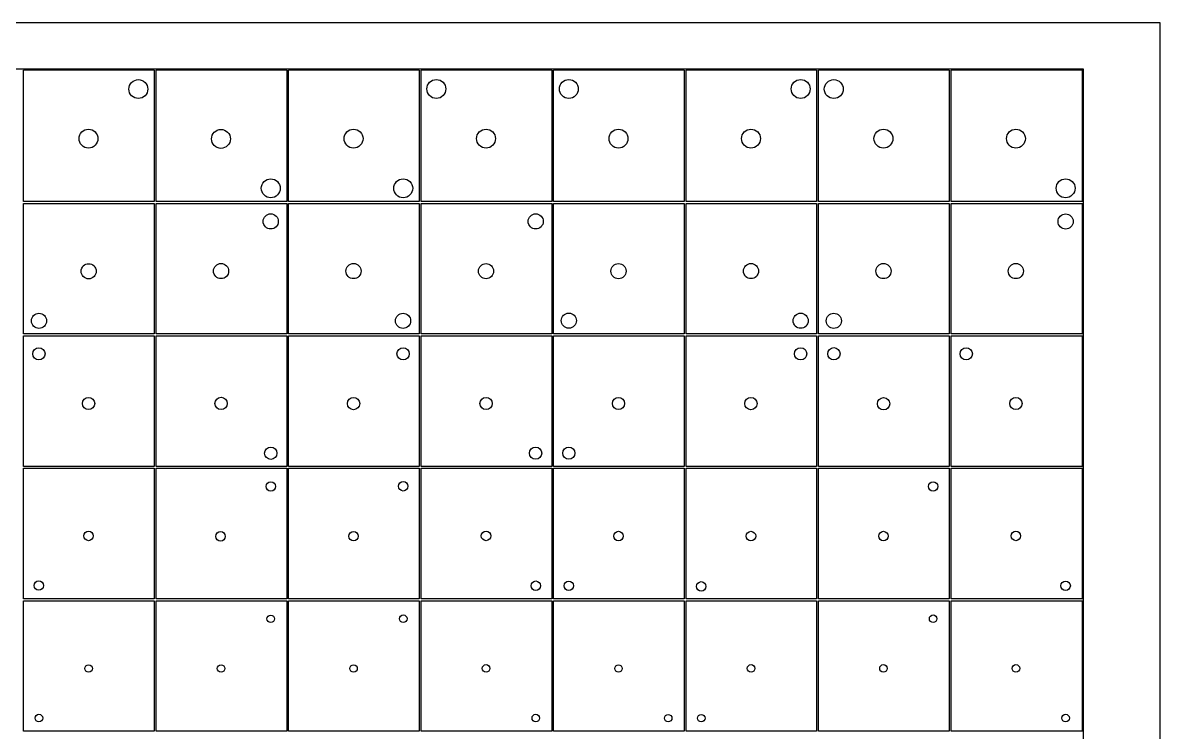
# Model space of a CAD drawing. Header units: millimetres. Extents: x -115 to 115, y -70 to 70.
# Drawn here: x -5.2 to 115, y -5 to 70 of the extents above; entities that cross this region are included whole.
import ezdxf

# ---------------------------------------------------------------- set-up
doc = ezdxf.new("R2010")
doc.units = ezdxf.units.MM

msp = doc.modelspace()

# ---------------------------------------------------------------- linework, layer by layer
at = {"color": 7, "linetype": 'Continuous', "lineweight": 25}
for p, q in [((115, 70), (-115, 70)), ((115, -70), (115, 70)), ((106.89, 65.1), (-103.31, 65.1)), ((-5.11, 51.1), (-5.11, 65)), ((8.69, 65), (-5.11, 65)), ((8.69, 65), (8.69, 51.1)), ((8.89, 51.1), (8.89, 65)), ((22.69, 65), (8.89, 65)), ((22.69, 65), (22.69, 51.1)), ((36.69, 65), (22.89, 65)), ((22.89, 51.1), (22.89, 65)), ((36.69, 65), (36.69, 51.1)), ((36.89, 51.1), (36.89, 65)), ((50.69, 65), (36.89, 65)), ((50.69, 65), (50.69, 51.1)), ((64.69, 65), (50.89, 65)), ((50.89, 51.1), (50.89, 65)), ((64.69, 65), (64.69, 51.1)), ((64.89, 51.1), (64.89, 65)), ((78.69, 65), (64.89, 65)), ((78.69, 65), (78.69, 51.1)), ((78.89, 51.1), (78.89, 65)), ((92.69, 65), (78.89, 65)), ((92.69, 65), (92.69, 51.1)), ((106.79, 65), (92.89, 65)), ((92.89, 51.1), (92.89, 65)), ((106.79, 51.1), (106.79, 65)), ((106.89, -61.1), (106.89, 65.1)), ((8.69, 51.1), (-5.11, 51.1)), ((-5.11, 37.1), (-5.11, 50.9)), ((-5.11, 50.9), (8.69, 50.9)), ((8.69, 50.9), (8.69, 37.1)), ((22.69, 51.1), (8.89, 51.1)), ((8.89, 50.9), (22.69, 50.9)), ((8.89, 37.1), (8.89, 50.9)), ((22.69, 50.9), (22.69, 37.1)), ((36.69, 51.1), (22.89, 51.1)), ((22.89, 50.9), (36.69, 50.9)), ((22.89, 37.1), (22.89, 50.9)), ((36.69, 50.9), (36.69, 37.1)), ((50.69, 51.1), (36.89, 51.1)), ((36.89, 37.1), (36.89, 50.9)), ((36.89, 50.9), (50.69, 50.9)), ((50.69, 50.9), (50.69, 37.1)), ((64.69, 51.1), (50.89, 51.1)), ((50.89, 50.9), (64.69, 50.9)), ((50.89, 37.1), (50.89, 50.9)), ((64.69, 50.9), (64.69, 37.1)), ((78.69, 51.1), (64.89, 51.1)), ((64.89, 37.1), (64.89, 50.9)), ((64.89, 50.9), (78.69, 50.9)), ((78.69, 50.9), (78.69, 37.1)), ((92.69, 51.1), (78.89, 51.1)), ((78.89, 37.1), (78.89, 50.9)), ((78.89, 50.9), (92.69, 50.9)), ((92.69, 50.9), (92.69, 37.1)), ((106.79, 51.1), (92.89, 51.1)), ((92.89, 37.1), (92.89, 50.9)), ((92.89, 50.9), (106.79, 50.9)), ((106.79, 37.1), (106.79, 50.9)), ((8.69, 37.1), (-5.11, 37.1)), ((-5.11, 23.1), (-5.11, 36.9)), ((-5.11, 36.9), (8.69, 36.9)), ((8.69, 36.9), (8.69, 23.1)), ((22.69, 37.1), (8.89, 37.1)), ((8.89, 23.1), (8.89, 36.9)), ((8.89, 36.9), (22.69, 36.9)), ((22.69, 36.9), (22.69, 23.1)), ((36.69, 37.1), (22.89, 37.1)), ((22.89, 23.1), (22.89, 36.9)), ((22.89, 36.9), (36.69, 36.9)), ((36.69, 36.9), (36.69, 23.1)), ((50.69, 37.1), (36.89, 37.1)), ((36.89, 23.1), (36.89, 36.9)), ((36.89, 36.9), (50.69, 36.9)), ((50.69, 36.9), (50.69, 23.1)), ((64.69, 37.1), (50.89, 37.1)), ((50.89, 36.9), (64.69, 36.9)), ((50.89, 23.1), (50.89, 36.9)), ((64.69, 36.9), (64.69, 23.1)), ((78.69, 37.1), (64.89, 37.1)), ((64.89, 23.1), (64.89, 36.9)), ((64.89, 36.9), (78.69, 36.9)), ((78.69, 36.9), (78.69, 23.1)), ((92.69, 37.1), (78.89, 37.1)), ((78.89, 23.1), (78.89, 36.9)), ((78.89, 36.9), (92.69, 36.9)), ((92.69, 36.9), (92.69, 23.1)), ((106.79, 37.1), (92.89, 37.1)), ((92.89, 23.1), (92.89, 36.9)), ((92.89, 36.9), (106.79, 36.9)), ((106.79, 23.1), (106.79, 36.9)), ((8.69, 23.1), (-5.11, 23.1)), ((-5.11, 22.9), (8.69, 22.9)), ((-5.11, 9.1), (-5.11, 22.9)), ((8.69, 22.9), (8.69, 9.1)), ((22.69, 23.1), (8.89, 23.1)), ((8.89, 22.9), (22.69, 22.9)), ((8.89, 9.1), (8.89, 22.9)), ((22.69, 22.9), (22.69, 9.1)), ((36.69, 23.1), (22.89, 23.1)), ((22.89, 22.9), (36.69, 22.9)), ((22.89, 9.1), (22.89, 22.9)), ((36.69, 22.9), (36.69, 9.1)), ((50.69, 23.1), (36.89, 23.1)), ((36.89, 9.1), (36.89, 22.9)), ((36.89, 22.9), (50.69, 22.9)), ((50.69, 22.9), (50.69, 9.1)), ((64.69, 23.1), (50.89, 23.1)), ((50.89, 9.1), (50.89, 22.9)), ((50.89, 22.9), (64.69, 22.9)), ((64.69, 22.9), (64.69, 9.1)), ((78.69, 23.1), (64.89, 23.1)), ((64.89, 9.1), (64.89, 22.9)), ((64.89, 22.9), (78.69, 22.9)), ((78.69, 22.9), (78.69, 9.1)), ((92.69, 23.1), (78.89, 23.1)), ((78.89, 9.1), (78.89, 22.9)), ((78.89, 22.9), (92.69, 22.9)), ((92.69, 22.9), (92.69, 9.1)), ((106.79, 23.1), (92.89, 23.1)), ((92.89, 9.1), (92.89, 22.9)), ((92.89, 22.9), (106.79, 22.9)), ((106.79, 9.1), (106.79, 22.9)), ((8.69, 9.1), (-5.11, 9.1)), ((-5.11, -4.9), (-5.11, 8.9)), ((-5.11, 8.9), (8.69, 8.9)), ((8.69, 8.9), (8.69, -4.9)), ((22.69, 9.1), (8.89, 9.1)), ((8.89, -4.9), (8.89, 8.9)), ((8.89, 8.9), (22.69, 8.9)), ((22.69, 8.9), (22.69, -4.9)), ((36.69, 9.1), (22.89, 9.1)), ((22.89, -4.9), (22.89, 8.9)), ((22.89, 8.9), (36.69, 8.9)), ((36.69, 8.9), (36.69, -4.9)), ((50.69, 9.1), (36.89, 9.1)), ((36.89, -4.9), (36.89, 8.9)), ((36.89, 8.9), (50.69, 8.9)), ((50.69, 8.9), (50.69, -4.9)), ((64.69, 9.1), (50.89, 9.1)), ((50.89, -4.9), (50.89, 8.9)), ((50.89, 8.9), (64.69, 8.9)), ((64.69, 8.9), (64.69, -4.9)), ((78.69, 9.1), (64.89, 9.1)), ((64.89, -4.9), (64.89, 8.9)), ((64.89, 8.9), (78.69, 8.9)), ((78.69, 8.9), (78.69, -4.9)), ((92.69, 9.1), (78.89, 9.1)), ((78.89, -4.9), (78.89, 8.9)), ((78.89, 8.9), (92.69, 8.9)), ((92.69, 8.9), (92.69, -4.9)), ((106.79, 9.1), (92.89, 9.1)), ((92.89, -4.9), (92.89, 8.9)), ((92.89, 8.9), (106.79, 8.9)), ((106.79, -4.9), (106.79, 8.9)), ((8.69, -4.9), (-5.11, -4.9)), ((22.69, -4.9), (8.89, -4.9)), ((36.69, -4.9), (22.89, -4.9)), ((50.69, -4.9), (36.89, -4.9)), ((64.69, -4.9), (50.89, -4.9)), ((78.69, -4.9), (64.89, -4.9)), ((92.69, -4.9), (78.89, -4.9)), ((106.79, -4.9), (92.89, -4.9))]:
    msp.add_line(p, q, dxfattribs=at)
for centre, radius in [((7.01, 62.99), 1), ((38.5, 63), 1), ((52.5, 63), 1), ((77, 63), 1), ((80.5, 62.99), 1), ((1.74, 57.75), 1), ((15.74, 57.72), 1), ((29.75, 57.75), 1), ((43.75, 57.75), 1), ((57.75, 57.75), 1), ((71.75, 57.75), 1), ((85.75, 57.75), 1), ((99.75, 57.75), 1), ((21, 52.5), 1), ((35, 52.5), 1), ((105, 52.5), 1), ((21, 49), 0.8), ((49, 49), 0.8), ((105, 48.99), 0.8), ((1.76, 43.73), 0.8), ((15.75, 43.75), 0.8), ((29.75, 43.75), 0.8), ((43.75, 43.74), 0.8), ((57.75, 43.74), 0.8), ((71.75, 43.75), 0.8), ((85.75, 43.75), 0.8), ((99.74, 43.75), 0.8), ((-3.49, 38.49), 0.8), ((34.98, 38.49), 0.8), ((52.5, 38.51), 0.8), ((77, 38.5), 0.8), ((80.5, 38.49), 0.8), ((-3.5, 35), 0.65), ((34.99, 35), 0.65), ((77, 35), 0.65), ((80.51, 35.01), 0.65), ((94.5, 35), 0.65), ((1.75, 29.75), 0.65), ((15.75, 29.76), 0.65), ((29.75, 29.74), 0.65), ((43.75, 29.75), 0.65), ((57.75, 29.75), 0.65), ((71.75, 29.74), 0.65), ((85.77, 29.73), 0.65), ((99.75, 29.75), 0.65), ((21, 24.49), 0.65), ((48.99, 24.5), 0.65), ((52.5, 24.5), 0.65), ((21.01, 20.98), 0.5), ((35, 21), 0.5), ((91, 20.98), 0.5), ((1.75, 15.75), 0.5), ((15.7, 15.71), 0.5), ((29.75, 15.72), 0.5), ((43.75, 15.75), 0.5), ((57.75, 15.74), 0.5), ((71.75, 15.74), 0.5), ((85.75, 15.74), 0.5), ((99.74, 15.75), 0.5), ((-3.51, 10.51), 0.5), ((49.01, 10.49), 0.5), ((52.5, 10.48), 0.5), ((66.49, 10.42), 0.5), ((105, 10.48), 0.5), ((21, 6.99), 0.4), ((35, 7), 0.4), ((91, 7), 0.4), ((1.75, 1.74), 0.4), ((15.75, 1.74), 0.4), ((29.75, 1.74), 0.4), ((43.75, 1.75), 0.4), ((57.75, 1.74), 0.4), ((71.76, 1.75), 0.4), ((85.75, 1.75), 0.4), ((99.75, 1.75), 0.4), ((-3.5, -3.5), 0.4), ((49.01, -3.5), 0.4), ((63, -3.51), 0.4), ((66.5, -3.51), 0.4), ((105, -3.5), 0.4)]:
    msp.add_circle(centre, radius, dxfattribs=at)

doc.saveas('drawing.dxf')
